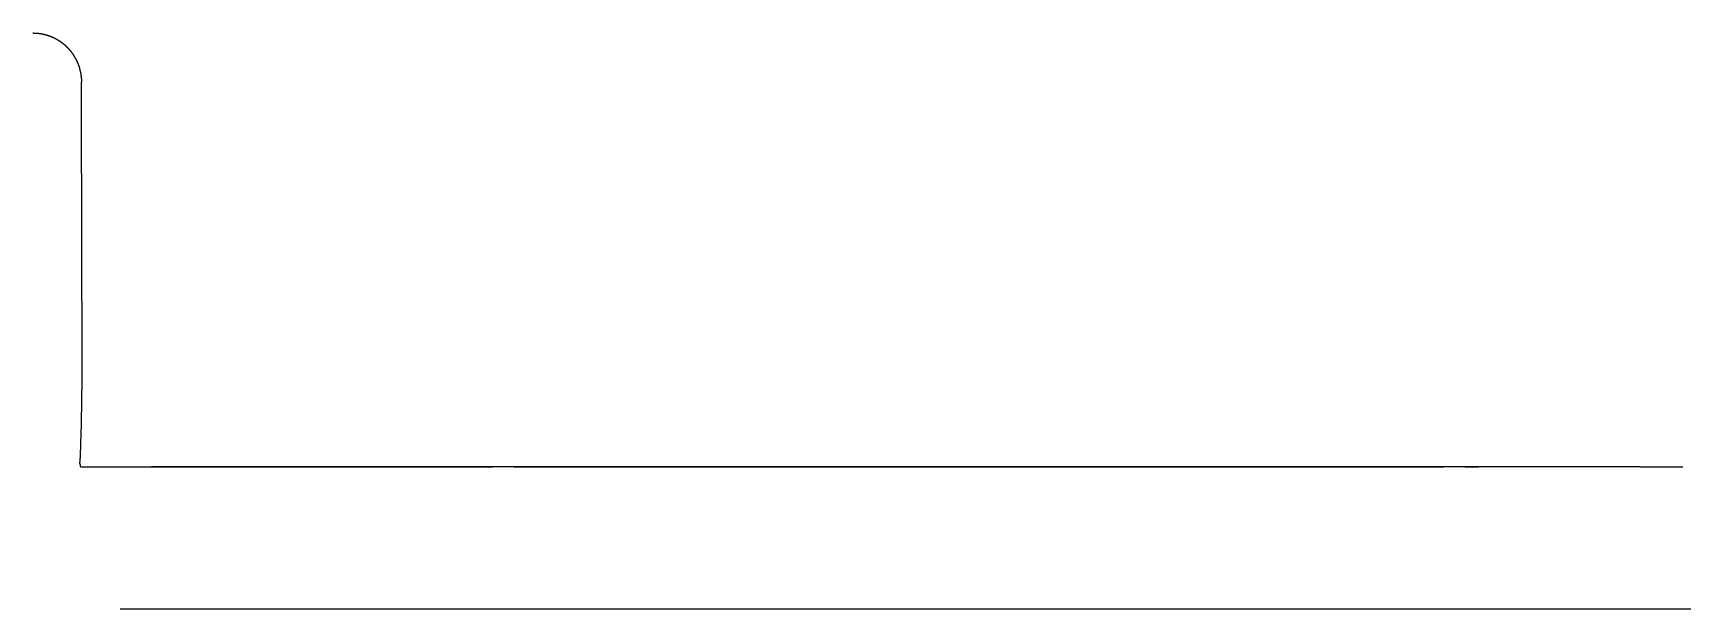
# Model space of a CAD drawing. Extents: x 4511820 to 5180432, y -1526536 to -944957.
# Drawn here: x 5013477.1 to 5013589, y -1423149.2 to -1423110.1 of the extents above; entities that cross this region are included whole.
import ezdxf

# ---------------------------------------------------------------- set-up
doc = ezdxf.new("R2010")
doc.units = 0
doc.header["$MEASUREMENT"] = 0
doc.layers.add('Z-Kúrenie', color=101, linetype='CONTINUOUS')

msp = doc.modelspace()

# ---------------------------------------------------------------- linework, layer by layer
at = {"layer": 'Z-Kúrenie'}
for p, q in [((5013480.361, -1423115.363), (5013480.359, -1423113.448)), ((5013480.412, -1423132.616), (5013480.363, -1423115.363)), ((5013480.288, -1423139.55), (5013507.219, -1423139.55)), ((5013507.209, -1423139.549), (5013485.103, -1423139.549)), ((5013507.209, -1423139.55), (5013507.209, -1423139.549)), ((5013508.252, -1423139.563), (5013507.209, -1423139.549)), ((5013507.219, -1423139.55), (5013507.353, -1423139.551)), ((5013507.353, -1423139.551), (5013507.481, -1423139.552)), ((5013507.481, -1423139.552), (5013507.661, -1423139.554)), ((5013507.661, -1423139.554), (5013508.014, -1423139.56)), ((5013508.014, -1423139.56), (5013508.136, -1423139.562)), ((5013508.136, -1423139.562), (5013508.208, -1423139.563)), ((5013508.208, -1423139.563), (5013508.264, -1423139.563)), ((5013508.263, -1423139.563), (5013508.252, -1423139.563)), ((5013509.715, -1423139.563), (5013508.263, -1423139.563)), ((5013509.689, -1423139.563), (5013509.689, -1423139.563)), ((5013509.702, -1423139.563), (5013509.689, -1423139.563)), ((5013510.743, -1423139.549), (5013509.702, -1423139.563)), ((5013509.715, -1423139.563), (5013509.785, -1423139.563)), ((5013509.785, -1423139.563), (5013509.862, -1423139.562)), ((5013509.862, -1423139.562), (5013510.303, -1423139.554)), ((5013510.303, -1423139.554), (5013510.485, -1423139.551)), ((5013510.485, -1423139.551), (5013510.615, -1423139.55)), ((5013510.615, -1423139.55), (5013571.732, -1423139.55)), ((5013571.722, -1423139.549), (5013510.743, -1423139.549)), ((5013510.743, -1423139.55), (5013510.743, -1423139.549)), ((5013571.722, -1423139.55), (5013571.722, -1423139.549)), ((5013572.765, -1423139.563), (5013571.722, -1423139.549)), ((5013571.732, -1423139.55), (5013571.866, -1423139.551)), ((5013571.866, -1423139.551), (5013571.994, -1423139.552)), ((5013571.994, -1423139.552), (5013572.174, -1423139.554)), ((5013572.174, -1423139.554), (5013572.527, -1423139.56)), ((5013572.527, -1423139.56), (5013572.649, -1423139.562)), ((5013572.649, -1423139.562), (5013572.721, -1423139.563)), ((5013572.721, -1423139.563), (5013572.777, -1423139.563)), ((5013572.776, -1423139.563), (5013572.765, -1423139.563)), ((5013574.228, -1423139.563), (5013572.776, -1423139.563)), ((5013574.202, -1423139.563), (5013574.202, -1423139.563)), ((5013574.215, -1423139.563), (5013574.202, -1423139.563)), ((5013575.256, -1423139.549), (5013574.215, -1423139.563)), ((5013574.228, -1423139.563), (5013574.298, -1423139.563)), ((5013574.298, -1423139.563), (5013574.375, -1423139.562)), ((5013574.375, -1423139.562), (5013574.816, -1423139.554)), ((5013574.816, -1423139.554), (5013574.998, -1423139.551)), ((5013574.998, -1423139.551), (5013575.128, -1423139.55)), ((5013586.093, -1423139.55), (5013575.128, -1423139.55)), ((5013586.093, -1423139.549), (5013575.256, -1423139.549)), ((5013575.256, -1423139.55), (5013575.256, -1423139.549)), ((5013586.094, -1423139.553), (5013589.006, -1423139.553)), ((5013586.095, -1423139.554), (5013589.005, -1423139.554)), ((5013668.77, -1423149.2), (5013482.985, -1423149.2))]:
    msp.add_line(p, q, dxfattribs=at)
for points in [[(5013477.074, -1423110.115, 0), (5013477.082, -1423110.115, 0), (5013477.091, -1423110.115, 0), (5013477.108, -1423110.116, 0), (5013477.116, -1423110.116, 0), (5013477.124, -1423110.116, 0), (5013477.133, -1423110.116, 0), (5013477.141, -1423110.116, 0), (5013477.158, -1423110.116, 0), (5013477.166, -1423110.117, 0), (5013477.174, -1423110.117, 0), (5013477.183, -1423110.117, 0), (5013477.191, -1423110.118, 0), (5013477.208, -1423110.118, 0), (5013477.216, -1423110.119, 0), (5013477.225, -1423110.119, 0), (5013477.233, -1423110.119, 0), (5013477.25, -1423110.12, 0), (5013477.258, -1423110.121, 0), (5013477.267, -1423110.121, 0), (5013477.275, -1423110.122, 0), (5013477.283, -1423110.122, 0), (5013477.3, -1423110.123, 0), (5013477.308, -1423110.124, 0), (5013477.317, -1423110.125, 0), (5013477.325, -1423110.125, 0), (5013477.333, -1423110.126, 0), (5013477.35, -1423110.127, 0), (5013477.359, -1423110.128, 0), (5013477.367, -1423110.129, 0), (5013477.375, -1423110.13, 0), (5013477.392, -1423110.131, 0), (5013477.4, -1423110.132, 0), (5013477.409, -1423110.133, 0), (5013477.417, -1423110.134, 0), (5013477.426, -1423110.135, 0), (5013477.442, -1423110.136, 0), (5013477.451, -1423110.137, 0), (5013477.459, -1423110.138, 0), (5013477.467, -1423110.14, 0), (5013477.476, -1423110.141, 0), (5013477.493, -1423110.142, 0), (5013477.501, -1423110.143, 0), (5013477.509, -1423110.145, 0), (5013477.518, -1423110.146, 0), (5013477.526, -1423110.147, 0), (5013477.543, -1423110.149, 0), (5013477.551, -1423110.15, 0), (5013477.559, -1423110.152, 0), (5013477.568, -1423110.154, 0), (5013477.576, -1423110.155, 0), (5013477.593, -1423110.157, 0), (5013477.601, -1423110.158, 0), (5013477.61, -1423110.16, 0), (5013477.618, -1423110.162, 0), (5013477.626, -1423110.163, 0), (5013477.643, -1423110.165, 0), (5013477.652, -1423110.167, 0), (5013477.66, -1423110.169, 0), (5013477.668, -1423110.171, 0), (5013477.677, -1423110.172, 0), (5013477.693, -1423110.174, 0), (5013477.702, -1423110.176, 0), (5013477.71, -1423110.178, 0), (5013477.718, -1423110.18, 0), (5013477.727, -1423110.182, 0), (5013477.744, -1423110.184, 0), (5013477.752, -1423110.186, 0), (5013477.76, -1423110.189, 0), (5013477.769, -1423110.191, 0), (5013477.777, -1423110.193, 0), (5013477.794, -1423110.195, 0), (5013477.802, -1423110.197, 0), (5013477.811, -1423110.2, 0), (5013477.819, -1423110.202, 0), (5013477.827, -1423110.204, 0), (5013477.836, -1423110.207, 0), (5013477.852, -1423110.209, 0), (5013477.861, -1423110.212, 0), (5013477.869, -1423110.214, 0), (5013477.877, -1423110.217, 0), (5013477.886, -1423110.219, 0), (5013477.903, -1423110.222, 0), (5013477.911, -1423110.224, 0), (5013477.919, -1423110.227, 0), (5013477.928, -1423110.23, 0), (5013477.936, -1423110.232, 0), (5013477.944, -1423110.235, 0), (5013477.961, -1423110.238, 0), (5013477.97, -1423110.241, 0), (5013477.978, -1423110.243, 0), (5013477.986, -1423110.246, 0), (5013477.995, -1423110.249, 0), (5013478.003, -1423110.252, 0), (5013478.02, -1423110.255, 0), (5013478.028, -1423110.258, 0), (5013478.036, -1423110.261, 0), (5013478.045, -1423110.264, 0), (5013478.053, -1423110.267, 0), (5013478.062, -1423110.27, 0), (5013478.078, -1423110.273, 0), (5013478.087, -1423110.276, 0), (5013478.095, -1423110.279, 0), (5013478.103, -1423110.283, 0), (5013478.112, -1423110.286, 0), (5013478.12, -1423110.289, 0), (5013478.129, -1423110.292, 0), (5013478.145, -1423110.296, 0), (5013478.154, -1423110.299, 0), (5013478.162, -1423110.302, 0), (5013478.17, -1423110.306, 0), (5013478.179, -1423110.309, 0), (5013478.187, -1423110.313, 0), (5013478.195, -1423110.316, 0), (5013478.212, -1423110.32, 0), (5013478.221, -1423110.323, 0), (5013478.229, -1423110.327, 0), (5013478.237, -1423110.331, 0), (5013478.246, -1423110.334, 0), (5013478.254, -1423110.338, 0), (5013478.262, -1423110.342, 0), (5013478.279, -1423110.345, 0), (5013478.288, -1423110.349, 0), (5013478.296, -1423110.353, 0), (5013478.304, -1423110.357, 0), (5013478.313, -1423110.361, 0), (5013478.321, -1423110.365, 0), (5013478.329, -1423110.368, 0), (5013478.338, -1423110.372, 0), (5013478.354, -1423110.376, 0), (5013478.363, -1423110.38, 0), (5013478.371, -1423110.384, 0), (5013478.38, -1423110.388, 0), (5013478.388, -1423110.393, 0), (5013478.396, -1423110.397, 0), (5013478.405, -1423110.401, 0), (5013478.413, -1423110.405, 0), (5013478.421, -1423110.409, 0), (5013478.438, -1423110.414, 0), (5013478.447, -1423110.418, 0), (5013478.455, -1423110.422, 0), (5013478.463, -1423110.426, 0), (5013478.472, -1423110.431, 0), (5013478.48, -1423110.435, 0), (5013478.488, -1423110.44, 0), (5013478.497, -1423110.444, 0), (5013478.505, -1423110.449, 0), (5013478.513, -1423110.453, 0), (5013478.53, -1423110.458, 0), (5013478.539, -1423110.462, 0), (5013478.547, -1423110.467, 0), (5013478.555, -1423110.471, 0), (5013478.564, -1423110.476, 0), (5013478.572, -1423110.481, 0), (5013478.58, -1423110.485, 0), (5013478.589, -1423110.49, 0), (5013478.597, -1423110.495, 0), (5013478.606, -1423110.5, 0), (5013478.614, -1423110.504, 0), (5013478.622, -1423110.509, 0), (5013478.631, -1423110.514, 0), (5013478.647, -1423110.519, 0), (5013478.656, -1423110.524, 0), (5013478.664, -1423110.529, 0), (5013478.672, -1423110.534, 0), (5013478.681, -1423110.539, 0), (5013478.689, -1423110.544, 0), (5013478.698, -1423110.549, 0), (5013478.706, -1423110.554, 0), (5013478.714, -1423110.559, 0), (5013478.723, -1423110.564, 0), (5013478.731, -1423110.569, 0), (5013478.739, -1423110.575, 0), (5013478.748, -1423110.58, 0), (5013478.756, -1423110.585, 0), (5013478.765, -1423110.59, 0), (5013478.773, -1423110.596, 0), (5013478.781, -1423110.601, 0), (5013478.79, -1423110.606, 0), (5013478.798, -1423110.612, 0), (5013478.806, -1423110.617, 0), (5013478.815, -1423110.622, 0), (5013478.823, -1423110.628, 0), (5013478.84, -1423110.633, 0), (5013478.848, -1423110.639, 0), (5013478.857, -1423110.644, 0), (5013478.865, -1423110.65, 0), (5013478.873, -1423110.656, 0), (5013478.882, -1423110.661, 0), (5013478.89, -1423110.667, 0), (5013478.898, -1423110.673, 0), (5013478.907, -1423110.678, 0), (5013478.915, -1423110.684, 0), (5013478.924, -1423110.69, 0), (5013478.932, -1423110.696, 0), (5013478.94, -1423110.701, 0), (5013478.949, -1423110.707, 0), (5013478.957, -1423110.713, 0), (5013478.965, -1423110.719, 0), (5013478.974, -1423110.725, 0), (5013478.982, -1423110.731, 0), (5013478.99, -1423110.737, 0), (5013478.999, -1423110.743, 0), (5013479.007, -1423110.749, 0), (5013479.016, -1423110.755, 0), (5013479.016, -1423110.761, 0), (5013479.024, -1423110.767, 0), (5013479.032, -1423110.773, 0), (5013479.041, -1423110.779, 0), (5013479.049, -1423110.785, 0), (5013479.057, -1423110.792, 0), (5013479.066, -1423110.798, 0), (5013479.074, -1423110.804, 0), (5013479.083, -1423110.81, 0), (5013479.091, -1423110.817, 0), (5013479.099, -1423110.823, 0), (5013479.108, -1423110.829, 0), (5013479.116, -1423110.836, 0), (5013479.124, -1423110.842, 0), (5013479.133, -1423110.848, 0), (5013479.141, -1423110.855, 0), (5013479.149, -1423110.861, 0), (5013479.158, -1423110.868, 0), (5013479.166, -1423110.874, 0), (5013479.175, -1423110.881, 0), (5013479.183, -1423110.887, 0), (5013479.183, -1423110.894, 0), (5013479.191, -1423110.901, 0), (5013479.2, -1423110.907, 0), (5013479.208, -1423110.914, 0), (5013479.216, -1423110.921, 0), (5013479.225, -1423110.927, 0), (5013479.233, -1423110.934, 0), (5013479.242, -1423110.941, 0), (5013479.25, -1423110.948, 0), (5013479.258, -1423110.954, 0), (5013479.267, -1423110.961, 0), (5013479.267, -1423110.968, 0), (5013479.275, -1423110.975, 0), (5013479.283, -1423110.982, 0), (5013479.292, -1423110.989, 0), (5013479.3, -1423110.996, 0), (5013479.308, -1423111.003, 0), (5013479.317, -1423111.01, 0), (5013479.325, -1423111.016, 0), (5013479.334, -1423111.024, 0), (5013479.334, -1423111.031, 0), (5013479.342, -1423111.038, 0), (5013479.35, -1423111.045, 0), (5013479.359, -1423111.052, 0), (5013479.367, -1423111.059, 0), (5013479.375, -1423111.066, 0), (5013479.384, -1423111.073, 0), (5013479.392, -1423111.081, 0), (5013479.392, -1423111.088, 0), (5013479.401, -1423111.095, 0), (5013479.409, -1423111.102, 0), (5013479.417, -1423111.11, 0), (5013479.426, -1423111.117, 0), (5013479.434, -1423111.124, 0), (5013479.434, -1423111.132, 0), (5013479.442, -1423111.139, 0), (5013479.451, -1423111.146, 0), (5013479.459, -1423111.154, 0), (5013479.467, -1423111.161, 0), (5013479.476, -1423111.169, 0), (5013479.476, -1423111.176, 0), (5013479.484, -1423111.184, 0), (5013479.493, -1423111.191, 0), (5013479.501, -1423111.199, 0), (5013479.509, -1423111.206, 0), (5013479.518, -1423111.214, 0), (5013479.518, -1423111.222, 0), (5013479.526, -1423111.229, 0), (5013479.534, -1423111.237, 0), (5013479.543, -1423111.245, 0), (5013479.551, -1423111.252, 0), (5013479.551, -1423111.26, 0), (5013479.56, -1423111.268, 0), (5013479.568, -1423111.275, 0), (5013479.576, -1423111.283, 0), (5013479.576, -1423111.291, 0), (5013479.585, -1423111.299, 0), (5013479.593, -1423111.307, 0), (5013479.601, -1423111.315, 0), (5013479.61, -1423111.322, 0), (5013479.61, -1423111.33, 0), (5013479.618, -1423111.338, 0), (5013479.626, -1423111.346, 0), (5013479.635, -1423111.354, 0), (5013479.635, -1423111.362, 0), (5013479.643, -1423111.37, 0), (5013479.652, -1423111.378, 0), (5013479.66, -1423111.386, 0), (5013479.66, -1423111.394, 0), (5013479.668, -1423111.402, 0), (5013479.677, -1423111.41, 0), (5013479.685, -1423111.419, 0), (5013479.685, -1423111.427, 0), (5013479.693, -1423111.435, 0), (5013479.702, -1423111.443, 0), (5013479.702, -1423111.451, 0), (5013479.71, -1423111.459, 0), (5013479.719, -1423111.468, 0), (5013479.727, -1423111.476, 0), (5013479.727, -1423111.484, 0), (5013479.735, -1423111.492, 0), (5013479.744, -1423111.501, 0), (5013479.744, -1423111.509, 0), (5013479.752, -1423111.517, 0), (5013479.76, -1423111.526, 0), (5013479.769, -1423111.534, 0), (5013479.769, -1423111.542, 0), (5013479.777, -1423111.551, 0), (5013479.785, -1423111.559, 0), (5013479.785, -1423111.568, 0), (5013479.794, -1423111.576, 0), (5013479.802, -1423111.585, 0), (5013479.802, -1423111.593, 0), (5013479.811, -1423111.602, 0), (5013479.819, -1423111.61, 0), (5013479.819, -1423111.619, 0), (5013479.827, -1423111.627, 0), (5013479.836, -1423111.636, 0), (5013479.836, -1423111.644, 0), (5013479.844, -1423111.653, 0), (5013479.852, -1423111.662, 0), (5013479.852, -1423111.67, 0), (5013479.861, -1423111.679, 0), (5013479.861, -1423111.688, 0), (5013479.869, -1423111.696, 0), (5013479.878, -1423111.705, 0), (5013479.878, -1423111.714, 0), (5013479.886, -1423111.722, 0), (5013479.894, -1423111.731, 0), (5013479.894, -1423111.74, 0), (5013479.903, -1423111.749, 0), (5013479.903, -1423111.758, 0), (5013479.911, -1423111.766, 0), (5013479.919, -1423111.775, 0), (5013479.919, -1423111.784, 0), (5013479.928, -1423111.793, 0), (5013479.928, -1423111.802, 0), (5013479.936, -1423111.811, 0), (5013479.944, -1423111.82, 0), (5013479.944, -1423111.828, 0), (5013479.953, -1423111.837, 0), (5013479.953, -1423111.846, 0), (5013479.961, -1423111.855, 0), (5013479.97, -1423111.864, 0), (5013479.97, -1423111.873, 0), (5013479.978, -1423111.882, 0), (5013479.978, -1423111.891, 0), (5013479.986, -1423111.9, 0), (5013479.986, -1423111.909, 0), (5013479.995, -1423111.918, 0), (5013479.995, -1423111.927, 0), (5013480.003, -1423111.937, 0), (5013480.011, -1423111.946, 0), (5013480.011, -1423111.955, 0), (5013480.02, -1423111.964, 0), (5013480.02, -1423111.973, 0), (5013480.028, -1423111.982, 0), (5013480.028, -1423111.991, 0), (5013480.037, -1423112.001, 0), (5013480.037, -1423112.01, 0), (5013480.045, -1423112.019, 0), (5013480.045, -1423112.028, 0), (5013480.053, -1423112.038, 0), (5013480.053, -1423112.047, 0), (5013480.062, -1423112.056, 0), (5013480.062, -1423112.065, 0), (5013480.07, -1423112.075, 0), (5013480.07, -1423112.084, 0), (5013480.078, -1423112.093, 0), (5013480.078, -1423112.103, 0), (5013480.087, -1423112.112, 0), (5013480.087, -1423112.121, 0), (5013480.095, -1423112.131, 0), (5013480.095, -1423112.14, 0), (5013480.103, -1423112.149, 0), (5013480.103, -1423112.159, 0), (5013480.112, -1423112.168, 0), (5013480.112, -1423112.178, 0), (5013480.112, -1423112.187, 0), (5013480.12, -1423112.197, 0), (5013480.12, -1423112.206, 0), (5013480.129, -1423112.216, 0), (5013480.129, -1423112.225, 0), (5013480.137, -1423112.234, 0), (5013480.137, -1423112.244, 0), (5013480.145, -1423112.254, 0), (5013480.145, -1423112.263, 0), (5013480.145, -1423112.273, 0), (5013480.154, -1423112.282, 0), (5013480.154, -1423112.292, 0), (5013480.162, -1423112.301, 0), (5013480.162, -1423112.311, 0), (5013480.162, -1423112.32, 0), (5013480.17, -1423112.33, 0), (5013480.17, -1423112.34, 0), (5013480.179, -1423112.349, 0), (5013480.179, -1423112.359, 0), (5013480.179, -1423112.368, 0), (5013480.187, -1423112.378, 0), (5013480.187, -1423112.388, 0), (5013480.196, -1423112.397, 0), (5013480.196, -1423112.407, 0), (5013480.196, -1423112.417, 0), (5013480.204, -1423112.427, 0), (5013480.204, -1423112.436, 0), (5013480.204, -1423112.446, 0), (5013480.212, -1423112.456, 0), (5013480.212, -1423112.465, 0), (5013480.212, -1423112.475, 0), (5013480.221, -1423112.485, 0), (5013480.221, -1423112.495, 0), (5013480.229, -1423112.504, 0), (5013480.229, -1423112.514, 0), (5013480.229, -1423112.524, 0), (5013480.237, -1423112.534, 0), (5013480.237, -1423112.544, 0), (5013480.237, -1423112.553, 0), (5013480.237, -1423112.563, 0), (5013480.246, -1423112.573, 0), (5013480.246, -1423112.583, 0), (5013480.246, -1423112.593, 0), (5013480.254, -1423112.603, 0), (5013480.254, -1423112.612, 0), (5013480.254, -1423112.622, 0), (5013480.262, -1423112.632, 0), (5013480.262, -1423112.642, 0), (5013480.262, -1423112.652, 0), (5013480.262, -1423112.662, 0), (5013480.271, -1423112.672, 0), (5013480.271, -1423112.682, 0), (5013480.271, -1423112.692, 0), (5013480.279, -1423112.701, 0), (5013480.279, -1423112.711, 0), (5013480.279, -1423112.721, 0), (5013480.279, -1423112.731, 0), (5013480.288, -1423112.741, 0), (5013480.288, -1423112.751, 0), (5013480.288, -1423112.761, 0), (5013480.288, -1423112.771, 0), (5013480.296, -1423112.781, 0), (5013480.296, -1423112.791, 0), (5013480.296, -1423112.801, 0), (5013480.296, -1423112.811, 0), (5013480.304, -1423112.821, 0), (5013480.304, -1423112.831, 0), (5013480.304, -1423112.841, 0), (5013480.304, -1423112.851, 0), (5013480.304, -1423112.861, 0), (5013480.313, -1423112.871, 0), (5013480.313, -1423112.881, 0), (5013480.313, -1423112.891, 0), (5013480.313, -1423112.901, 0), (5013480.313, -1423112.911, 0), (5013480.321, -1423112.921, 0), (5013480.321, -1423112.931, 0), (5013480.321, -1423112.941, 0), (5013480.321, -1423112.952, 0), (5013480.321, -1423112.962, 0), (5013480.329, -1423112.972, 0), (5013480.329, -1423112.982, 0), (5013480.329, -1423112.992, 0), (5013480.329, -1423113.002, 0), (5013480.329, -1423113.012, 0), (5013480.329, -1423113.022, 0), (5013480.329, -1423113.032, 0), (5013480.338, -1423113.042, 0), (5013480.338, -1423113.052, 0), (5013480.338, -1423113.063, 0), (5013480.338, -1423113.073, 0), (5013480.338, -1423113.083, 0), (5013480.338, -1423113.093, 0), (5013480.338, -1423113.103, 0), (5013480.346, -1423113.113, 0), (5013480.346, -1423113.123, 0), (5013480.346, -1423113.133, 0), (5013480.346, -1423113.144, 0), (5013480.346, -1423113.154, 0), (5013480.346, -1423113.164, 0), (5013480.346, -1423113.174, 0), (5013480.346, -1423113.184, 0), (5013480.346, -1423113.194, 0), (5013480.346, -1423113.204, 0), (5013480.355, -1423113.215, 0), (5013480.355, -1423113.225, 0), (5013480.355, -1423113.235, 0), (5013480.355, -1423113.245, 0), (5013480.355, -1423113.255, 0), (5013480.355, -1423113.265, 0), (5013480.355, -1423113.276, 0), (5013480.355, -1423113.286, 0), (5013480.355, -1423113.296, 0), (5013480.355, -1423113.306, 0), (5013480.355, -1423113.316, 0), (5013480.355, -1423113.326, 0), (5013480.355, -1423113.337, 0), (5013480.355, -1423113.347, 0), (5013480.355, -1423113.357, 0), (5013480.355, -1423113.367, 0), (5013480.355, -1423113.377, 0), (5013480.355, -1423113.387, 0), (5013480.355, -1423113.398, 0), (5013480.355, -1423113.408, 0), (5013480.363, -1423113.418, 0), (5013480.363, -1423113.428, 0), (5013480.363, -1423113.438, 0), (5013480.363, -1423113.448, 0)], [(5013480.405, -1423134.033, 0), (5013480.405, -1423134.023, 0), (5013480.405, -1423134.013, 0), (5013480.405, -1423134.003, 0), (5013480.405, -1423133.993, 0), (5013480.405, -1423133.983, 0), (5013480.405, -1423133.973, 0), (5013480.405, -1423133.963, 0), (5013480.405, -1423133.952, 0), (5013480.405, -1423133.942, 0), (5013480.405, -1423133.932, 0), (5013480.405, -1423133.922, 0), (5013480.405, -1423133.911, 0), (5013480.405, -1423133.901, 0), (5013480.405, -1423133.891, 0), (5013480.405, -1423133.88, 0), (5013480.405, -1423133.87, 0), (5013480.405, -1423133.859, 0), (5013480.405, -1423133.849, 0), (5013480.405, -1423133.838, 0), (5013480.405, -1423133.828, 0), (5013480.405, -1423133.817, 0), (5013480.405, -1423133.807, 0), (5013480.405, -1423133.796, 0), (5013480.405, -1423133.785, 0), (5013480.405, -1423133.774, 0), (5013480.405, -1423133.764, 0), (5013480.405, -1423133.753, 0), (5013480.405, -1423133.742, 0), (5013480.405, -1423133.731, 0), (5013480.405, -1423133.72, 0), (5013480.405, -1423133.709, 0), (5013480.405, -1423133.699, 0), (5013480.405, -1423133.688, 0), (5013480.405, -1423133.677, 0), (5013480.405, -1423133.666, 0), (5013480.413, -1423133.655, 0), (5013480.413, -1423133.644, 0), (5013480.413, -1423133.633, 0), (5013480.413, -1423133.622, 0), (5013480.413, -1423133.61, 0), (5013480.413, -1423133.599, 0), (5013480.413, -1423133.588, 0), (5013480.413, -1423133.577, 0), (5013480.413, -1423133.566, 0), (5013480.413, -1423133.555, 0), (5013480.413, -1423133.543, 0), (5013480.413, -1423133.532, 0), (5013480.413, -1423133.521, 0), (5013480.413, -1423133.51, 0), (5013480.413, -1423133.498, 0), (5013480.413, -1423133.487, 0), (5013480.413, -1423133.476, 0), (5013480.413, -1423133.464, 0), (5013480.413, -1423133.453, 0), (5013480.413, -1423133.442, 0), (5013480.413, -1423133.43, 0), (5013480.413, -1423133.419, 0), (5013480.413, -1423133.408, 0), (5013480.413, -1423133.396, 0), (5013480.413, -1423133.385, 0), (5013480.413, -1423133.373, 0), (5013480.413, -1423133.362, 0), (5013480.413, -1423133.351, 0), (5013480.413, -1423133.339, 0), (5013480.413, -1423133.328, 0), (5013480.413, -1423133.316, 0), (5013480.413, -1423133.305, 0), (5013480.413, -1423133.293, 0), (5013480.413, -1423133.282, 0), (5013480.413, -1423133.27, 0), (5013480.413, -1423133.259, 0), (5013480.413, -1423133.247, 0), (5013480.413, -1423133.236, 0), (5013480.413, -1423133.224, 0), (5013480.413, -1423133.213, 0), (5013480.413, -1423133.201, 0), (5013480.413, -1423133.19, 0), (5013480.413, -1423133.178, 0), (5013480.413, -1423133.167, 0), (5013480.413, -1423133.155, 0), (5013480.413, -1423133.144, 0), (5013480.413, -1423133.132, 0), (5013480.413, -1423133.121, 0), (5013480.413, -1423133.109, 0), (5013480.413, -1423133.098, 0), (5013480.413, -1423133.087, 0), (5013480.413, -1423133.075, 0), (5013480.413, -1423133.064, 0), (5013480.413, -1423133.052, 0), (5013480.413, -1423133.041, 0), (5013480.413, -1423133.029, 0), (5013480.413, -1423133.018, 0), (5013480.413, -1423133.006, 0), (5013480.413, -1423132.995, 0), (5013480.413, -1423132.984, 0), (5013480.413, -1423132.972, 0), (5013480.413, -1423132.961, 0), (5013480.413, -1423132.949, 0), (5013480.413, -1423132.938, 0), (5013480.413, -1423132.927, 0), (5013480.413, -1423132.915, 0), (5013480.413, -1423132.904, 0), (5013480.413, -1423132.893, 0), (5013480.413, -1423132.881, 0), (5013480.413, -1423132.87, 0), (5013480.413, -1423132.859, 0), (5013480.413, -1423132.848, 0), (5013480.413, -1423132.836, 0), (5013480.413, -1423132.825, 0), (5013480.413, -1423132.814, 0), (5013480.413, -1423132.803, 0), (5013480.413, -1423132.791, 0), (5013480.413, -1423132.78, 0), (5013480.413, -1423132.769, 0), (5013480.413, -1423132.758, 0), (5013480.413, -1423132.747, 0), (5013480.413, -1423132.736, 0), (5013480.413, -1423132.725, 0), (5013480.413, -1423132.714, 0), (5013480.413, -1423132.703, 0), (5013480.413, -1423132.692, 0), (5013480.413, -1423132.681, 0), (5013480.413, -1423132.67, 0), (5013480.413, -1423132.659, 0), (5013480.413, -1423132.648, 0), (5013480.413, -1423132.637, 0), (5013480.413, -1423132.626, 0), (5013480.413, -1423132.616, 0)], [(5013480.262, -1423139.316, 0), (5013480.262, -1423139.3, 0), (5013480.262, -1423139.285, 0), (5013480.262, -1423139.268, 0), (5013480.262, -1423139.251, 0), (5013480.262, -1423139.234, 0), (5013480.271, -1423139.217, 0), (5013480.271, -1423139.198, 0), (5013480.271, -1423139.18, 0), (5013480.271, -1423139.161, 0), (5013480.271, -1423139.141, 0), (5013480.271, -1423139.121, 0), (5013480.271, -1423139.101, 0), (5013480.279, -1423139.08, 0), (5013480.279, -1423139.059, 0), (5013480.279, -1423139.037, 0), (5013480.279, -1423139.015, 0), (5013480.279, -1423138.992, 0), (5013480.279, -1423138.969, 0), (5013480.288, -1423138.946, 0), (5013480.288, -1423138.922, 0), (5013480.288, -1423138.897, 0), (5013480.288, -1423138.872, 0), (5013480.288, -1423138.847, 0), (5013480.288, -1423138.821, 0), (5013480.288, -1423138.795, 0), (5013480.296, -1423138.769, 0), (5013480.296, -1423138.741, 0), (5013480.296, -1423138.714, 0), (5013480.296, -1423138.686, 0), (5013480.296, -1423138.658, 0), (5013480.296, -1423138.629, 0), (5013480.296, -1423138.6, 0), (5013480.304, -1423138.57, 0), (5013480.304, -1423138.54, 0), (5013480.304, -1423138.509, 0), (5013480.304, -1423138.478, 0), (5013480.304, -1423138.447, 0), (5013480.304, -1423138.415, 0), (5013480.313, -1423138.383, 0), (5013480.313, -1423138.351, 0), (5013480.313, -1423138.317, 0), (5013480.313, -1423138.284, 0), (5013480.313, -1423138.25, 0), (5013480.313, -1423138.216, 0), (5013480.313, -1423138.181, 0), (5013480.321, -1423138.146, 0), (5013480.321, -1423138.11, 0), (5013480.321, -1423138.075, 0), (5013480.321, -1423138.038, 0), (5013480.321, -1423138.001, 0), (5013480.321, -1423137.964, 0), (5013480.321, -1423137.927, 0), (5013480.329, -1423137.889, 0), (5013480.329, -1423137.85, 0), (5013480.329, -1423137.812, 0), (5013480.329, -1423137.772, 0), (5013480.329, -1423137.733, 0), (5013480.329, -1423137.693, 0), (5013480.329, -1423137.653, 0), (5013480.338, -1423137.612, 0), (5013480.338, -1423137.571, 0), (5013480.338, -1423137.529, 0), (5013480.338, -1423137.487, 0), (5013480.338, -1423137.445, 0), (5013480.338, -1423137.402, 0), (5013480.338, -1423137.359, 0), (5013480.346, -1423137.316, 0), (5013480.346, -1423137.272, 0), (5013480.346, -1423137.228, 0), (5013480.346, -1423137.184, 0), (5013480.346, -1423137.139, 0), (5013480.346, -1423137.093, 0), (5013480.346, -1423137.048, 0), (5013480.346, -1423137.002, 0), (5013480.355, -1423136.955, 0), (5013480.355, -1423136.909, 0), (5013480.355, -1423136.861, 0), (5013480.355, -1423136.814, 0), (5013480.355, -1423136.766, 0), (5013480.355, -1423136.718, 0), (5013480.355, -1423136.67, 0), (5013480.363, -1423136.621, 0), (5013480.363, -1423136.571, 0), (5013480.363, -1423136.522, 0), (5013480.363, -1423136.472, 0), (5013480.363, -1423136.422, 0), (5013480.363, -1423136.371, 0), (5013480.363, -1423136.32, 0), (5013480.363, -1423136.269, 0), (5013480.371, -1423136.217, 0), (5013480.371, -1423136.166, 0), (5013480.371, -1423136.113, 0), (5013480.371, -1423136.061, 0), (5013480.371, -1423136.008, 0), (5013480.371, -1423135.955, 0), (5013480.371, -1423135.901, 0), (5013480.371, -1423135.847, 0), (5013480.38, -1423135.793, 0), (5013480.38, -1423135.739, 0), (5013480.38, -1423135.684, 0), (5013480.38, -1423135.629, 0), (5013480.38, -1423135.573, 0), (5013480.38, -1423135.517, 0), (5013480.38, -1423135.462, 0), (5013480.38, -1423135.405, 0), (5013480.388, -1423135.349, 0), (5013480.388, -1423135.292, 0), (5013480.388, -1423135.234, 0), (5013480.388, -1423135.177, 0), (5013480.388, -1423135.119, 0), (5013480.388, -1423135.061, 0), (5013480.388, -1423135.003, 0), (5013480.388, -1423134.944, 0), (5013480.388, -1423134.885, 0), (5013480.396, -1423134.826, 0), (5013480.396, -1423134.767, 0), (5013480.396, -1423134.707, 0), (5013480.396, -1423134.647, 0), (5013480.396, -1423134.587, 0), (5013480.396, -1423134.526, 0), (5013480.396, -1423134.465, 0), (5013480.396, -1423134.404, 0), (5013480.396, -1423134.343, 0), (5013480.405, -1423134.281, 0), (5013480.405, -1423134.22, 0), (5013480.405, -1423134.158, 0), (5013480.405, -1423134.095, 0), (5013480.405, -1423134.033, 0)], [(5013480.262, -1423139.316, 0), (5013480.262, -1423139.32, 0), (5013480.262, -1423139.323, 0), (5013480.262, -1423139.327, 0), (5013480.262, -1423139.331, 0), (5013480.262, -1423139.335, 0), (5013480.262, -1423139.338, 0), (5013480.262, -1423139.342, 0), (5013480.262, -1423139.346, 0), (5013480.262, -1423139.349, 0), (5013480.262, -1423139.353, 0), (5013480.262, -1423139.356, 0), (5013480.262, -1423139.36, 0), (5013480.262, -1423139.363, 0), (5013480.262, -1423139.367, 0), (5013480.262, -1423139.37, 0), (5013480.262, -1423139.374, 0), (5013480.262, -1423139.377, 0), (5013480.262, -1423139.38, 0), (5013480.262, -1423139.384, 0), (5013480.262, -1423139.387, 0), (5013480.262, -1423139.39, 0), (5013480.271, -1423139.393, 0), (5013480.271, -1423139.397, 0), (5013480.271, -1423139.4, 0), (5013480.271, -1423139.403, 0), (5013480.271, -1423139.406, 0), (5013480.271, -1423139.409, 0), (5013480.271, -1423139.412, 0), (5013480.271, -1423139.415, 0), (5013480.271, -1423139.418, 0), (5013480.271, -1423139.421, 0), (5013480.271, -1423139.424, 0), (5013480.271, -1423139.427, 0), (5013480.271, -1423139.43, 0), (5013480.271, -1423139.432, 0), (5013480.271, -1423139.435, 0), (5013480.271, -1423139.438, 0), (5013480.271, -1423139.441, 0), (5013480.271, -1423139.444, 0), (5013480.271, -1423139.446, 0), (5013480.271, -1423139.449, 0), (5013480.271, -1423139.451, 0), (5013480.271, -1423139.454, 0), (5013480.271, -1423139.457, 0), (5013480.271, -1423139.459, 0), (5013480.271, -1423139.462, 0), (5013480.271, -1423139.464, 0), (5013480.279, -1423139.466, 0), (5013480.279, -1423139.469, 0), (5013480.279, -1423139.471, 0), (5013480.279, -1423139.474, 0), (5013480.279, -1423139.476, 0), (5013480.279, -1423139.478, 0), (5013480.279, -1423139.48, 0), (5013480.279, -1423139.483, 0), (5013480.279, -1423139.485, 0), (5013480.279, -1423139.487, 0), (5013480.279, -1423139.489, 0), (5013480.279, -1423139.491, 0), (5013480.279, -1423139.493, 0), (5013480.279, -1423139.495, 0), (5013480.279, -1423139.497, 0), (5013480.279, -1423139.499, 0), (5013480.279, -1423139.501, 0), (5013480.279, -1423139.503, 0), (5013480.279, -1423139.505, 0), (5013480.279, -1423139.507, 0), (5013480.279, -1423139.509, 0), (5013480.279, -1423139.511, 0), (5013480.279, -1423139.512, 0), (5013480.279, -1423139.514, 0), (5013480.279, -1423139.516, 0), (5013480.279, -1423139.518, 0), (5013480.288, -1423139.519, 0), (5013480.288, -1423139.521, 0), (5013480.288, -1423139.522, 0), (5013480.288, -1423139.524, 0), (5013480.288, -1423139.526, 0), (5013480.288, -1423139.527, 0), (5013480.288, -1423139.528, 0), (5013480.288, -1423139.53, 0), (5013480.288, -1423139.531, 0), (5013480.288, -1423139.533, 0), (5013480.288, -1423139.534, 0), (5013480.288, -1423139.535, 0), (5013480.288, -1423139.537, 0), (5013480.288, -1423139.538, 0), (5013480.288, -1423139.539, 0), (5013480.288, -1423139.54, 0), (5013480.288, -1423139.542, 0), (5013480.288, -1423139.543, 0), (5013480.288, -1423139.544, 0), (5013480.288, -1423139.545, 0), (5013480.288, -1423139.546, 0), (5013480.288, -1423139.547, 0), (5013480.288, -1423139.548, 0), (5013480.288, -1423139.549, 0), (5013480.288, -1423139.55, 0), (5013480.288, -1423139.551, 0), (5013480.296, -1423139.552, 0), (5013480.296, -1423139.552, 0), (5013480.296, -1423139.553, 0), (5013480.296, -1423139.554, 0), (5013480.296, -1423139.555, 0), (5013480.296, -1423139.555, 0), (5013480.296, -1423139.556, 0), (5013480.296, -1423139.557, 0), (5013480.296, -1423139.557, 0), (5013480.296, -1423139.558, 0), (5013480.296, -1423139.559, 0), (5013480.296, -1423139.559, 0), (5013480.296, -1423139.56, 0), (5013480.296, -1423139.56, 0), (5013480.296, -1423139.56, 0), (5013480.296, -1423139.561, 0), (5013480.296, -1423139.561, 0), (5013480.296, -1423139.562, 0), (5013480.296, -1423139.562, 0), (5013480.296, -1423139.562, 0), (5013480.296, -1423139.562, 0), (5013480.296, -1423139.563, 0), (5013480.296, -1423139.563, 0), (5013480.296, -1423139.563, 0), (5013480.296, -1423139.563, 0), (5013480.296, -1423139.563, 0), (5013480.296, -1423139.563, 0), (5013480.304, -1423139.563, 0), (5013480.304, -1423139.563, 0)], [(5013586.091, -1423139.549, 0), (5013586.091, -1423139.549, 0), (5013586.091, -1423139.549, 0), (5013586.091, -1423139.549, 0), (5013586.091, -1423139.549, 0), (5013586.091, -1423139.549, 0), (5013586.091, -1423139.549, 0), (5013586.091, -1423139.549, 0), (5013586.091, -1423139.55, 0), (5013586.091, -1423139.55, 0), (5013586.091, -1423139.55, 0), (5013586.091, -1423139.55, 0), (5013586.091, -1423139.55, 0), (5013586.091, -1423139.55, 0), (5013586.091, -1423139.55, 0), (5013586.091, -1423139.55, 0), (5013586.091, -1423139.55, 0), (5013586.091, -1423139.55, 0), (5013586.091, -1423139.55, 0), (5013586.091, -1423139.55, 0), (5013586.091, -1423139.55, 0), (5013586.091, -1423139.55, 0), (5013586.091, -1423139.55, 0), (5013586.091, -1423139.55, 0), (5013586.091, -1423139.55, 0), (5013586.091, -1423139.55, 0), (5013586.091, -1423139.55, 0), (5013586.091, -1423139.55, 0), (5013586.091, -1423139.55, 0), (5013586.091, -1423139.55, 0), (5013586.091, -1423139.55, 0), (5013586.091, -1423139.55, 0), (5013586.091, -1423139.55, 0), (5013586.091, -1423139.55, 0), (5013586.091, -1423139.55, 0), (5013586.091, -1423139.55, 0), (5013586.091, -1423139.55, 0), (5013586.091, -1423139.55, 0), (5013586.091, -1423139.55, 0), (5013586.091, -1423139.55, 0), (5013586.091, -1423139.55, 0), (5013586.091, -1423139.55, 0), (5013586.091, -1423139.551, 0), (5013586.091, -1423139.551, 0), (5013586.091, -1423139.551, 0), (5013586.091, -1423139.551, 0), (5013586.091, -1423139.551, 0), (5013586.091, -1423139.551, 0), (5013586.091, -1423139.551, 0), (5013586.091, -1423139.551, 0), (5013586.091, -1423139.551, 0), (5013586.091, -1423139.551, 0), (5013586.091, -1423139.551, 0), (5013586.091, -1423139.551, 0), (5013586.091, -1423139.551, 0), (5013586.091, -1423139.551, 0), (5013586.091, -1423139.551, 0), (5013586.091, -1423139.551, 0), (5013586.091, -1423139.551, 0), (5013586.091, -1423139.551, 0), (5013586.091, -1423139.551, 0), (5013586.091, -1423139.551, 0), (5013586.091, -1423139.551, 0), (5013586.091, -1423139.551, 0), (5013586.091, -1423139.551, 0), (5013586.091, -1423139.551, 0), (5013586.091, -1423139.551, 0), (5013586.091, -1423139.551, 0), (5013586.091, -1423139.551, 0), (5013586.091, -1423139.551, 0), (5013586.091, -1423139.551, 0), (5013586.091, -1423139.551, 0), (5013586.091, -1423139.551, 0), (5013586.091, -1423139.551, 0), (5013586.091, -1423139.551, 0), (5013586.091, -1423139.551, 0), (5013586.091, -1423139.551, 0), (5013586.091, -1423139.552, 0), (5013586.091, -1423139.552, 0), (5013586.091, -1423139.552, 0), (5013586.091, -1423139.552, 0), (5013586.091, -1423139.552, 0), (5013586.091, -1423139.552, 0), (5013586.091, -1423139.552, 0), (5013586.091, -1423139.552, 0), (5013586.091, -1423139.552, 0), (5013586.091, -1423139.552, 0), (5013586.091, -1423139.552, 0), (5013586.091, -1423139.552, 0), (5013586.091, -1423139.552, 0), (5013586.091, -1423139.552, 0), (5013586.091, -1423139.552, 0), (5013586.091, -1423139.552, 0), (5013586.091, -1423139.552, 0), (5013586.091, -1423139.552, 0), (5013586.091, -1423139.552, 0), (5013586.091, -1423139.552, 0), (5013586.091, -1423139.552, 0), (5013586.091, -1423139.552, 0), (5013586.091, -1423139.552, 0), (5013586.091, -1423139.552, 0), (5013586.091, -1423139.552, 0), (5013586.091, -1423139.552, 0), (5013586.091, -1423139.552, 0), (5013586.091, -1423139.552, 0), (5013586.091, -1423139.552, 0), (5013586.091, -1423139.552, 0), (5013586.091, -1423139.552, 0), (5013586.091, -1423139.552, 0), (5013586.091, -1423139.552, 0), (5013586.091, -1423139.552, 0), (5013586.091, -1423139.552, 0), (5013586.091, -1423139.552, 0), (5013586.091, -1423139.553, 0), (5013586.091, -1423139.553, 0), (5013586.091, -1423139.553, 0), (5013586.091, -1423139.553, 0), (5013586.091, -1423139.553, 0), (5013586.091, -1423139.553, 0), (5013586.091, -1423139.553, 0), (5013586.091, -1423139.553, 0), (5013586.091, -1423139.553, 0), (5013586.091, -1423139.553, 0), (5013586.091, -1423139.553, 0), (5013586.091, -1423139.553, 0), (5013586.091, -1423139.553, 0), (5013586.091, -1423139.553, 0), (5013586.091, -1423139.553, 0), (5013586.091, -1423139.553, 0)], [(5013589.003, -1423139.549, 0), (5013589.003, -1423139.549, 0), (5013589.003, -1423139.549, 0), (5013589.003, -1423139.549, 0), (5013589.003, -1423139.549, 0), (5013589.003, -1423139.549, 0), (5013589.003, -1423139.549, 0), (5013589.003, -1423139.549, 0), (5013589.003, -1423139.549, 0), (5013589.003, -1423139.549, 0), (5013589.003, -1423139.549, 0), (5013589.003, -1423139.549, 0), (5013589.003, -1423139.549, 0), (5013589.003, -1423139.549, 0), (5013589.003, -1423139.549, 0), (5013589.003, -1423139.549, 0), (5013589.003, -1423139.549, 0), (5013589.003, -1423139.549, 0), (5013589.003, -1423139.549, 0), (5013589.003, -1423139.549, 0), (5013589.003, -1423139.549, 0), (5013589.003, -1423139.549, 0), (5013589.003, -1423139.549, 0), (5013589.003, -1423139.549, 0), (5013589.003, -1423139.549, 0), (5013589.003, -1423139.549, 0), (5013589.003, -1423139.549, 0), (5013589.003, -1423139.549, 0), (5013589.003, -1423139.549, 0), (5013589.003, -1423139.549, 0), (5013589.003, -1423139.549, 0), (5013589.003, -1423139.549, 0), (5013589.003, -1423139.549, 0), (5013589.003, -1423139.549, 0), (5013589.003, -1423139.549, 0), (5013589.003, -1423139.549, 0), (5013589.003, -1423139.549, 0), (5013589.003, -1423139.549, 0), (5013589.003, -1423139.549, 0), (5013589.003, -1423139.549, 0), (5013589.003, -1423139.549, 0), (5013589.003, -1423139.549, 0), (5013589.003, -1423139.549, 0), (5013589.003, -1423139.549, 0), (5013589.003, -1423139.549, 0), (5013589.003, -1423139.549, 0), (5013589.003, -1423139.549, 0), (5013589.003, -1423139.549, 0), (5013589.003, -1423139.549, 0), (5013589.003, -1423139.549, 0), (5013589.003, -1423139.549, 0), (5013589.003, -1423139.549, 0), (5013589.003, -1423139.549, 0), (5013589.003, -1423139.549, 0), (5013589.003, -1423139.549, 0), (5013589.003, -1423139.549, 0), (5013589.003, -1423139.549, 0), (5013589.003, -1423139.549, 0), (5013589.003, -1423139.549, 0), (5013589.003, -1423139.549, 0), (5013589.003, -1423139.549, 0), (5013589.003, -1423139.549, 0), (5013589.003, -1423139.549, 0), (5013589.003, -1423139.549, 0), (5013589.003, -1423139.549, 0), (5013589.003, -1423139.549, 0), (5013589.003, -1423139.549, 0), (5013589.003, -1423139.549, 0), (5013589.003, -1423139.549, 0), (5013589.003, -1423139.549, 0), (5013589.003, -1423139.549, 0), (5013589.003, -1423139.549, 0), (5013589.003, -1423139.549, 0), (5013589.003, -1423139.55, 0), (5013589.003, -1423139.55, 0), (5013589.003, -1423139.55, 0), (5013589.003, -1423139.55, 0), (5013589.003, -1423139.55, 0), (5013589.003, -1423139.55, 0), (5013589.003, -1423139.55, 0), (5013589.003, -1423139.55, 0), (5013589.003, -1423139.55, 0), (5013589.003, -1423139.55, 0), (5013589.003, -1423139.55, 0), (5013589.003, -1423139.55, 0), (5013589.003, -1423139.55, 0), (5013589.003, -1423139.55, 0), (5013589.003, -1423139.55, 0), (5013589.003, -1423139.55, 0), (5013589.003, -1423139.55, 0), (5013589.003, -1423139.55, 0), (5013589.003, -1423139.55, 0), (5013589.003, -1423139.55, 0), (5013589.003, -1423139.55, 0), (5013589.003, -1423139.55, 0), (5013589.003, -1423139.55, 0), (5013589.003, -1423139.55, 0), (5013589.003, -1423139.55, 0), (5013589.003, -1423139.55, 0), (5013589.003, -1423139.55, 0), (5013589.003, -1423139.55, 0), (5013589.003, -1423139.55, 0), (5013589.003, -1423139.55, 0), (5013589.003, -1423139.55, 0), (5013589.003, -1423139.55, 0), (5013589.003, -1423139.55, 0), (5013589.003, -1423139.55, 0), (5013589.003, -1423139.55, 0), (5013589.003, -1423139.55, 0), (5013589.003, -1423139.55, 0), (5013589.003, -1423139.55, 0), (5013589.003, -1423139.55, 0), (5013589.003, -1423139.55, 0), (5013589.003, -1423139.55, 0), (5013589.003, -1423139.55, 0), (5013589.003, -1423139.55, 0), (5013589.003, -1423139.55, 0), (5013589.003, -1423139.55, 0), (5013589.003, -1423139.55, 0), (5013589.003, -1423139.55, 0), (5013589.003, -1423139.55, 0), (5013589.003, -1423139.55, 0), (5013589.003, -1423139.55, 0), (5013589.003, -1423139.55, 0), (5013589.003, -1423139.55, 0), (5013589.003, -1423139.55, 0), (5013589.003, -1423139.55, 0), (5013589.003, -1423139.55, 0), (5013589.003, -1423139.55, 0), (5013589.003, -1423139.55, 0), (5013589.003, -1423139.55, 0), (5013589.003, -1423139.55, 0), (5013589.003, -1423139.55, 0), (5013589.003, -1423139.55, 0), (5013589.003, -1423139.55, 0), (5013589.003, -1423139.55, 0), (5013589.003, -1423139.55, 0), (5013589.003, -1423139.55, 0), (5013589.003, -1423139.55, 0), (5013589.003, -1423139.55, 0), (5013589.003, -1423139.55, 0), (5013589.003, -1423139.55, 0), (5013589.003, -1423139.55, 0), (5013589.003, -1423139.55, 0), (5013589.003, -1423139.55, 0), (5013589.003, -1423139.55, 0), (5013589.003, -1423139.55, 0), (5013589.003, -1423139.55, 0), (5013589.003, -1423139.55, 0), (5013589.003, -1423139.55, 0), (5013589.003, -1423139.55, 0), (5013589.003, -1423139.55, 0), (5013589.003, -1423139.55, 0), (5013589.003, -1423139.55, 0), (5013589.003, -1423139.55, 0), (5013589.003, -1423139.55, 0), (5013589.003, -1423139.55, 0), (5013589.003, -1423139.55, 0), (5013589.003, -1423139.55, 0), (5013589.003, -1423139.55, 0)], [(5013589.003, -1423139.55, 0), (5013589.003, -1423139.55, 0), (5013589.003, -1423139.55, 0), (5013589.003, -1423139.55, 0), (5013589.003, -1423139.55, 0), (5013589.003, -1423139.55, 0), (5013589.003, -1423139.55, 0), (5013589.003, -1423139.55, 0), (5013589.003, -1423139.55, 0), (5013589.003, -1423139.55, 0), (5013589.003, -1423139.55, 0), (5013589.003, -1423139.55, 0), (5013589.003, -1423139.55, 0), (5013589.003, -1423139.55, 0), (5013589.003, -1423139.55, 0), (5013589.003, -1423139.55, 0), (5013589.003, -1423139.55, 0), (5013589.003, -1423139.55, 0), (5013589.003, -1423139.55, 0), (5013589.003, -1423139.55, 0), (5013589.003, -1423139.55, 0), (5013589.003, -1423139.55, 0), (5013589.003, -1423139.55, 0), (5013589.003, -1423139.55, 0), (5013589.003, -1423139.55, 0), (5013589.003, -1423139.55, 0), (5013589.003, -1423139.55, 0), (5013589.003, -1423139.55, 0), (5013589.003, -1423139.55, 0), (5013589.003, -1423139.55, 0), (5013589.003, -1423139.55, 0), (5013589.003, -1423139.55, 0), (5013589.003, -1423139.55, 0), (5013589.003, -1423139.55, 0), (5013589.003, -1423139.55, 0), (5013589.003, -1423139.55, 0), (5013589.003, -1423139.55, 0), (5013589.003, -1423139.55, 0), (5013589.003, -1423139.55, 0), (5013589.003, -1423139.55, 0), (5013589.003, -1423139.55, 0), (5013589.003, -1423139.55, 0), (5013589.003, -1423139.55, 0), (5013589.003, -1423139.55, 0), (5013589.003, -1423139.55, 0), (5013589.003, -1423139.55, 0), (5013589.003, -1423139.55, 0), (5013589.003, -1423139.55, 0), (5013589.003, -1423139.55, 0), (5013589.003, -1423139.55, 0), (5013589.003, -1423139.55, 0), (5013589.003, -1423139.55, 0), (5013589.003, -1423139.55, 0), (5013589.003, -1423139.55, 0), (5013589.003, -1423139.55, 0), (5013589.003, -1423139.55, 0), (5013589.003, -1423139.55, 0), (5013589.003, -1423139.55, 0), (5013589.003, -1423139.55, 0), (5013589.003, -1423139.55, 0), (5013589.003, -1423139.55, 0), (5013589.003, -1423139.55, 0), (5013589.003, -1423139.55, 0), (5013589.003, -1423139.55, 0), (5013589.003, -1423139.55, 0), (5013589.003, -1423139.55, 0), (5013589.003, -1423139.55, 0), (5013589.003, -1423139.55, 0), (5013589.003, -1423139.55, 0), (5013589.003, -1423139.55, 0), (5013589.003, -1423139.55, 0), (5013589.003, -1423139.55, 0), (5013589.003, -1423139.55, 0), (5013589.003, -1423139.55, 0), (5013589.003, -1423139.55, 0), (5013589.003, -1423139.55, 0), (5013589.003, -1423139.55, 0), (5013589.003, -1423139.55, 0), (5013589.003, -1423139.55, 0), (5013589.003, -1423139.55, 0), (5013589.003, -1423139.55, 0), (5013589.003, -1423139.55, 0), (5013589.003, -1423139.55, 0), (5013589.003, -1423139.55, 0), (5013589.003, -1423139.55, 0), (5013589.003, -1423139.55, 0), (5013589.003, -1423139.55, 0), (5013589.003, -1423139.55, 0), (5013589.003, -1423139.55, 0), (5013589.003, -1423139.55, 0), (5013589.003, -1423139.55, 0), (5013589.003, -1423139.55, 0), (5013589.003, -1423139.55, 0), (5013589.003, -1423139.55, 0), (5013589.003, -1423139.55, 0), (5013589.003, -1423139.549, 0), (5013589.003, -1423139.549, 0), (5013589.003, -1423139.549, 0), (5013589.003, -1423139.549, 0), (5013589.003, -1423139.549, 0), (5013589.003, -1423139.549, 0), (5013589.003, -1423139.549, 0), (5013589.003, -1423139.549, 0), (5013589.003, -1423139.549, 0), (5013589.003, -1423139.549, 0), (5013589.003, -1423139.549, 0), (5013589.003, -1423139.549, 0), (5013589.003, -1423139.549, 0), (5013589.003, -1423139.549, 0), (5013589.003, -1423139.549, 0), (5013589.003, -1423139.549, 0), (5013589.003, -1423139.549, 0), (5013589.003, -1423139.549, 0), (5013589.003, -1423139.549, 0), (5013589.003, -1423139.549, 0), (5013589.003, -1423139.549, 0), (5013589.003, -1423139.549, 0), (5013589.003, -1423139.549, 0), (5013589.003, -1423139.549, 0), (5013589.003, -1423139.549, 0), (5013589.003, -1423139.549, 0), (5013589.003, -1423139.549, 0), (5013589.003, -1423139.549, 0), (5013589.003, -1423139.549, 0), (5013589.003, -1423139.549, 0), (5013589.003, -1423139.549, 0), (5013589.003, -1423139.549, 0), (5013589.003, -1423139.549, 0)]]:
    msp.add_polyline3d(points, dxfattribs=at)

doc.saveas('drawing.dxf')
